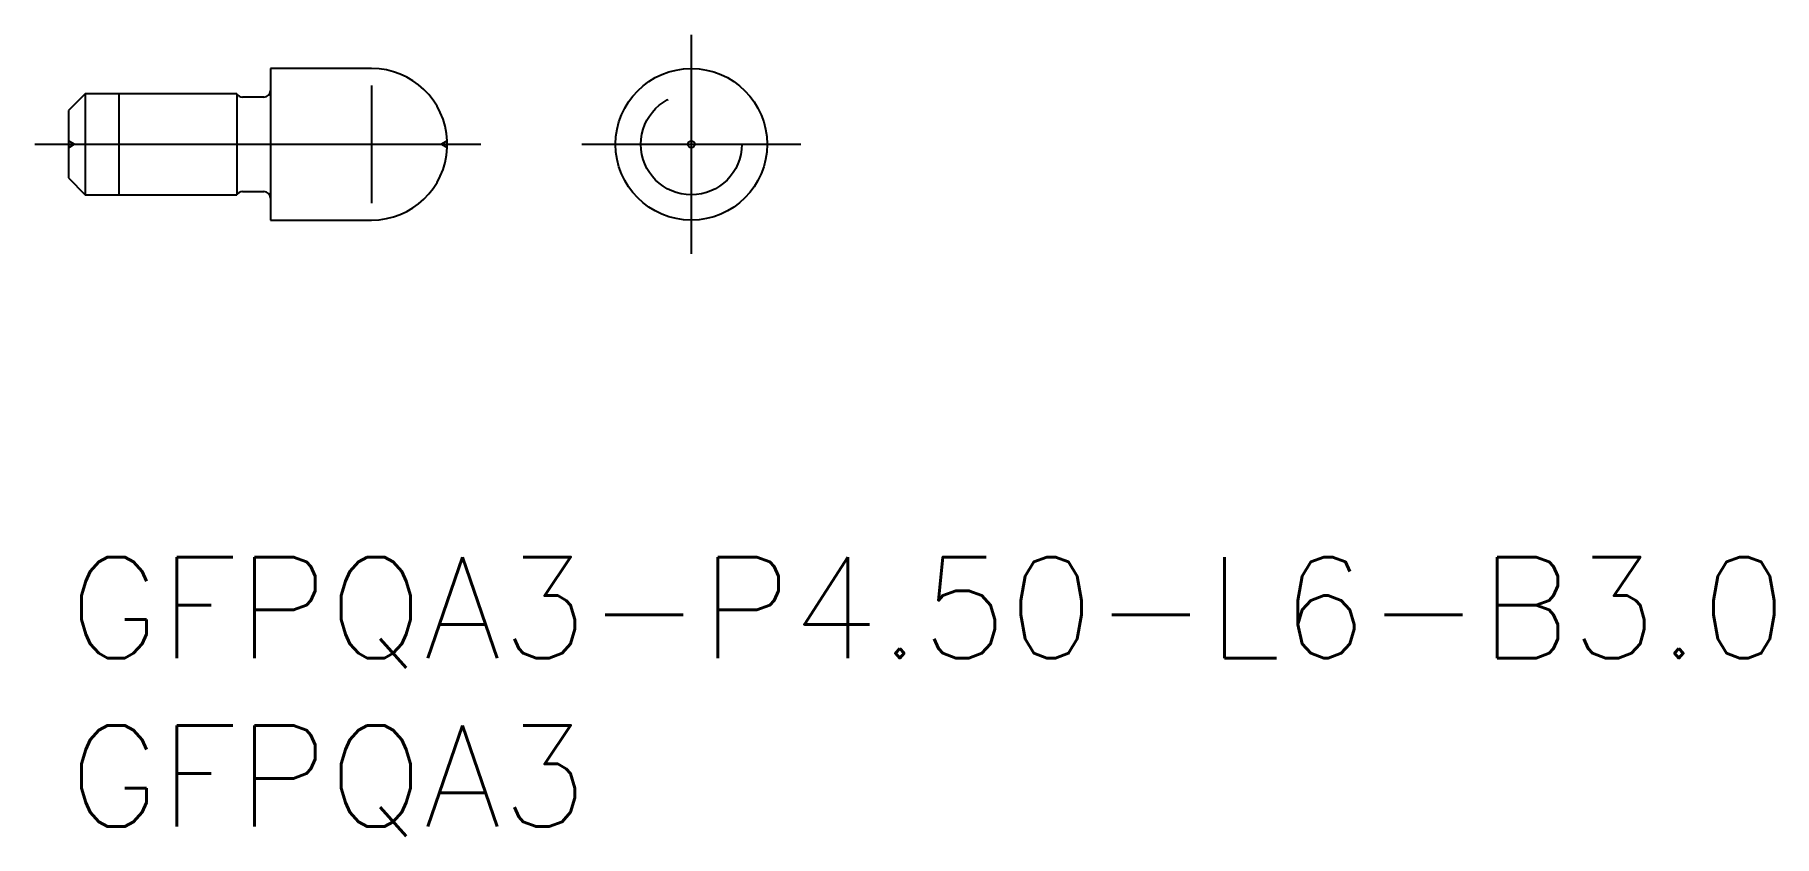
# Model space of a CAD drawing. Extents: x -1 to 50.7, y -8.3 to 15.5.
import ezdxf

# ---------------------------------------------------------------- set-up
doc = ezdxf.new("R2010")
doc.units = 0
doc.header["$LTSCALE"] = 0.5
doc.linetypes.add('CENTER', pattern=[50.8, 31.75, -6.35, 6.35, -6.35])
doc.linetypes.add('DASHED', pattern=[19.05, 12.7, -6.35])
for name, color, linetype in [('MSM_CENTER', 1, 'CENTER'), ('MSM_CONTINUOUS', 7, 'CONTINUOUS'), ('MSM_DASHED', 4, 'DASHED'), ('MSM_NARROW', 5, 'CONTINUOUS'), ('MSM_PART_NUMBER', 7, 'CONTINUOUS')]:
    doc.layers.add(name, color=color, linetype=linetype)
doc.styles.get("Standard").update_dxf_attribs({"font": 'txt.shx', "height": 0.5, "bigfont": 'bigfont.shx'})

# ---------------------------------------------------------------- blocks, each defined once
blk = doc.blocks.new('*U16')
at = {"layer": 'MSM_PART_NUMBER'}
blk.add_text('GFPQA3-P4.50-L6-B3.0', height=3, dxfattribs=at).set_placement((0, -3))
blk = doc.blocks.new('*U17')
at = {"layer": 'MSM_PART_NUMBER'}
blk.add_text('GFPQA3', height=3, dxfattribs=at).set_placement((0, -8))

msp = doc.modelspace()

# ---------------------------------------------------------------- linework, layer by layer
at = {"layer": 'MSM_CENTER'}
for p, q in [((18.498, 9), (18.498, 15.5)), ((-1, 12.25), (12.248, 12.25)), ((15.248, 12.25), (21.748, 12.25))]:
    msp.add_line(p, q, dxfattribs=at)
at = {"layer": 'MSM_CONTINUOUS'}
for p, q in [((9, 14.5), (6, 14.5)), ((6, 14.5), (6, 10)), ((0.5, 13.75), (0, 13.25)), ((5, 13.75), (0.5, 13.75)), ((0.5, 13.75), (0.5, 10.75)), ((5, 13.75), (5, 10.75)), ((5.8, 13.65), (5.173, 13.65)), ((0, 13.25), (0, 11.25)), ((11.248, 12.151), (11.248, 12.349)), ((0, 11.25), (0.5, 10.75)), ((5.173, 10.85), (5.8, 10.85)), ((0.5, 10.75), (5, 10.75)), ((6, 10), (9, 10))]:
    msp.add_line(p, q, dxfattribs=at)
for radius in [2.25, 0.0987]:
    msp.add_circle((18.498, 12.25), radius, dxfattribs=at)
for centre, radius, start, end in [((9, 12.25), 2.25, 2.5154, 90), ((5.173, 13.85), 0.2, 210, 270), ((5.8, 13.85), 0.2, 270, 0), ((9, 12.25), 2.25, 270, 357.4846), ((5.173, 10.65), 0.2, 90, 150), ((5.8, 10.65), 0.2, 0, 90)]:
    msp.add_arc(centre, radius, start, end, dxfattribs=at)
at = {"layer": 'MSM_DASHED'}
for p, q in [((0.173, 12.25), (0, 12.35)), ((0, 12.15), (0.173, 12.25)), ((11.248, 12.349), (11.077, 12.25)), ((11.077, 12.25), (11.248, 12.151))]:
    msp.add_line(p, q, dxfattribs=at)
msp.add_circle((18.498, 12.25), 1.5, dxfattribs=at)
at = {"layer": 'MSM_NARROW'}
for p, q in [((9, 14), (9, 10.5)), ((1.5, 13.75), (1.5, 10.75))]:
    msp.add_line(p, q, dxfattribs=at)

# ---------------------------------------------------------------- block references
at = {"layer": 'MSM_CONTINUOUS'}
for name in ['*U16', '*U17']:
    msp.add_blockref(name, (0, 0), dxfattribs=at)

doc.saveas('drawing.dxf')
